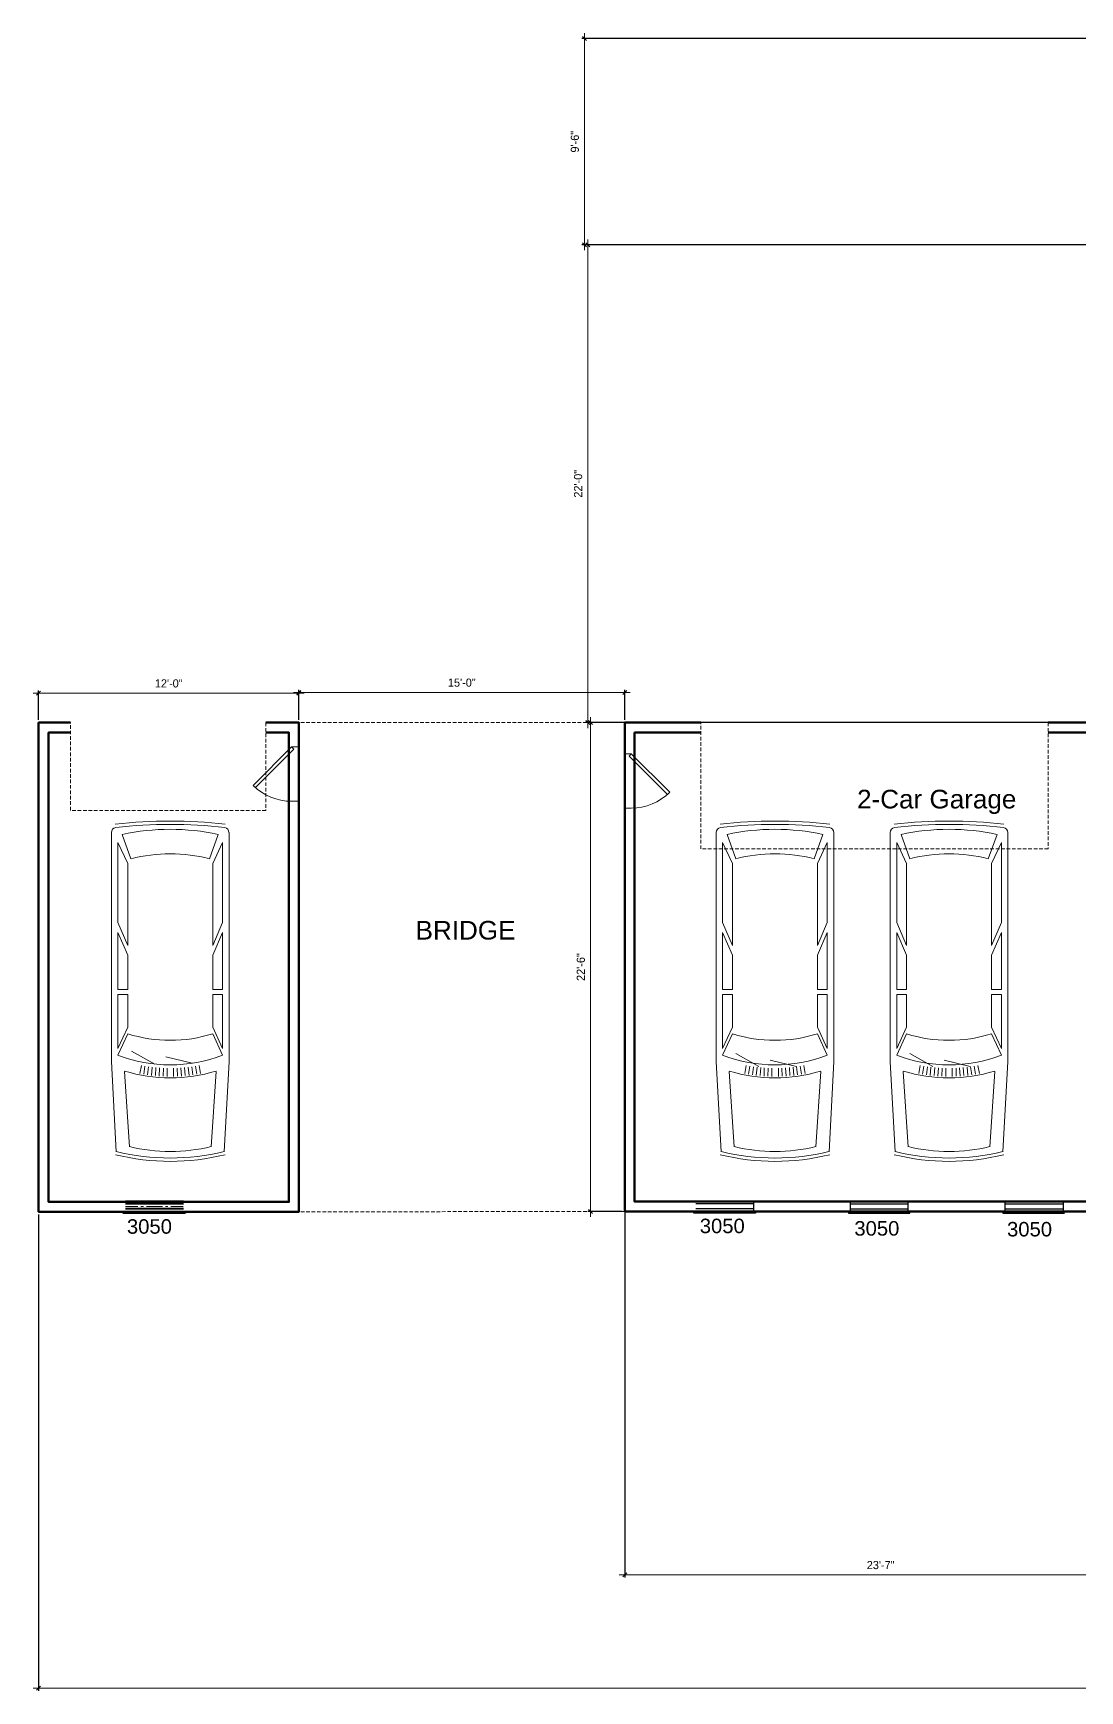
# Model space of a CAD drawing. Extents: x 4834 to 83801, y -13735 to 32221.
# Drawn here: x 13255 to 13834, y -11068 to -10152 of the extents above; entities that cross this region are included whole.
import ezdxf

# ---------------------------------------------------------------- set-up
doc = ezdxf.new("R2010")
doc.units = 0
doc.header["$LTSCALE"] = 8
doc.header["$MEASUREMENT"] = 0
doc.linetypes.add('Hidden (½x)', pattern=[0.1875, 0.125, -0.0625])
doc.layers.get('0').update_dxf_attribs({"lineweight": 9})
doc.layers.get('DefPoints').update_dxf_attribs({"color": 17})
for name, color, linetype, lineweight in [('A-DIM-480', 52, 'Continuous', 18), ('A-WALL', 7, 'Continuous', 40), ('A-Wall-New', 1, 'Continuous', 50), ('A-windoor', 2, 'Continuous', 13), ('Details', 2, 'Continuous', 15), ('door', 43, 'Continuous', 13), ('Furniture', 132, 'Continuous', 5)]:
    doc.layers.add(name, color=color, linetype=linetype, lineweight=lineweight)
doc.layers.add('PDF3_Text', color=7, linetype='Continuous')
doc.styles.add('PDF Arial', font='arial.ttf')
doc.styles.get("Standard").update_dxf_attribs({"font": 'stylu.ttf'})
doc.dimstyles.new('Forum 24', dxfattribs={"dimscale": 24, "dimtxt": 0.1875, "dimasz": 0.09375, "dimexe": 0.0625, "dimexo": 0.0625, "dimgap": 0.125, "dimtad": 1, "dimdec": 4, "dimrnd": 1, "dimzin": 7, "dimdsep": 46, "dimlunit": 4, "dimtxsty": 'Standard', "dimblk": 'OBLIQUE', "dimblk1": 'DIMTICK', "dimblk2": 'OBLIQUE', "dimcen": -0.0625, "dimdle": 0.125, "dimclrd": 256, "dimclre": 256, "dimclrt": 256, "dimadec": 0, "dimazin": 0, "dimtfac": 1, "dimtdec": 4, "dimtmove": 1, "dimatfit": 3, "dimfxl": 0.0625, "dimtvp": 1.2, "dimfrac": 2, "dimtolj": 1, "dimtzin": 7, "dimlwd": 13, "dimarcsym": 0})

# ---------------------------------------------------------------- blocks, each defined once
blk = doc.blocks.new('_Oblique')
at = {"color": 0, "linetype": 'ByBlock', "lineweight": -2}
blk.add_line((-0.5, -0.5), (0.5, 0.5), dxfattribs=at)
blk = doc.blocks.new('*D2468')
at = {"layer": 'A-DIM-480', "lineweight": -2, "transparency": 16777216}
for p, q in [((14703.04, -10713.08), (14703.04, -11068.19)), ((13258.27, -10805.08), (13258.27, -11068.19))]:
    blk.add_line(p, q, dxfattribs=at)
at = {"layer": 'A-DIM-480', "lineweight": 13, "transparency": 16777216}
blk.add_line((13255.27, -11066.69), (14706.04, -11066.69), dxfattribs=at)
at = {"layer": 'DefPoints', "color": 0, "transparency": 16777216}
for p in [(14703.04, -10711.58), (13258.27, -10803.58), (14703.04, -11066.69)]:
    blk.add_point(p, dxfattribs=at)
at = {"layer": 'A-DIM-480', "lineweight": 13, "transparency": 16777216, "xscale": 2.25, "yscale": 2.25, "zscale": 2.25, "rotation": 180}
blk.add_blockref('_Oblique', (13258.27, -11066.69), dxfattribs=at)
at = {"layer": 'A-DIM-480', "lineweight": 13, "transparency": 16777216, "xscale": 2.25, "yscale": 2.25, "zscale": 2.25}
blk.add_blockref('_Oblique', (14703.04, -11066.69), dxfattribs=at)
at = {"layer": 'A-DIM-480', "transparency": 16777216, "insert": (13980.66, -11061.33), "char_height": 4.5, "attachment_point": 5}
blk.add_mtext('\\A1;120\'-5"', dxfattribs=at)
blk = doc.blocks.new('DIMTICK')
for p, q in [((-1, 0), (1, 0)), ((0, 1), (0, -1))]:
    blk.add_line(p, q)
at = {"const_width": 0.141}
blk.add_lwpolyline([(0.71, 0.71), (-0.71, -0.71)], dxfattribs=at)
blk = doc.blocks.new('*D2646')
at = {"layer": 'A-DIM-480', "lineweight": -2, "transparency": 16777216}
for p, q in [((13582.13, -10745.08), (13582.13, -11005.65)), ((13864.98, -10741.71), (13864.98, -11005.65))]:
    blk.add_line(p, q, dxfattribs=at)
at = {"layer": 'A-DIM-480', "lineweight": 13, "transparency": 16777216}
blk.add_line((13867.98, -11004.15), (13579.13, -11004.15), dxfattribs=at)
at = {"layer": 'DefPoints', "color": 0, "transparency": 16777216}
for p in [(13864.98, -10740.21), (13582.13, -10743.58), (13582.13, -11004.15)]:
    blk.add_point(p, dxfattribs=at)
at = {"layer": 'A-DIM-480', "lineweight": 13, "transparency": 16777216, "xscale": 2.25, "yscale": 2.25, "zscale": 2.25, "rotation": 180}
blk.add_blockref('_Oblique', (13582.13, -11004.15), dxfattribs=at)
at = {"layer": 'A-DIM-480', "lineweight": 13, "transparency": 16777216, "xscale": 2.25, "yscale": 2.25, "zscale": 2.25}
blk.add_blockref('_Oblique', (13864.98, -11004.15), dxfattribs=at)
at = {"layer": 'A-DIM-480', "transparency": 16777216, "insert": (13723.56, -10998.73), "char_height": 4.5, "attachment_point": 5}
blk.add_mtext('\\A1;23\'-7"', dxfattribs=at)
blk = doc.blocks.new('*D2647')
at = {"layer": 'A-DIM-480', "lineweight": 13, "transparency": 16777216}
blk.add_line((13563.24, -10806.4), (13563.24, -10530.34), dxfattribs=at)
at = {"layer": 'A-DIM-480', "lineweight": -2, "transparency": 16777216}
for p, q in [((13580.63, -10533.34), (13561.74, -10533.34)), ((13580.61, -10803.4), (13561.74, -10803.4))]:
    blk.add_line(p, q, dxfattribs=at)
at = {"layer": 'DefPoints', "color": 0, "transparency": 16777216}
for p in [(13563.24, -10533.34), (13582.13, -10533.34), (13582.11, -10803.4)]:
    blk.add_point(p, dxfattribs=at)
at = {"layer": 'A-DIM-480', "lineweight": 13, "transparency": 16777216, "xscale": 2.25, "yscale": 2.25, "zscale": 2.25}
for p, rotation in [((13563.24, -10533.34), 90), ((13563.24, -10803.4), 270)]:
    blk.add_blockref('_Oblique', p, dxfattribs=dict(at, rotation=rotation))
at = {"layer": 'A-DIM-480', "transparency": 16777216, "insert": (13557.9, -10668.37), "char_height": 4.5, "attachment_point": 5, "rotation": 90}
blk.add_mtext('\\A1;22\'-6"', dxfattribs=at)
blk = doc.blocks.new('*D2648')
at = {"layer": 'A-DIM-480', "lineweight": 13, "transparency": 16777216}
blk.add_line((13585.13, -10516.66), (13399.11, -10516.66), dxfattribs=at)
at = {"layer": 'A-DIM-480', "lineweight": -2, "transparency": 16777216}
for p, q in [((13402.11, -10531.84), (13402.11, -10515.16)), ((13582.13, -10531.85), (13582.13, -10515.16))]:
    blk.add_line(p, q, dxfattribs=at)
at = {"layer": 'DefPoints', "color": 0, "transparency": 16777216}
for p in [(13402.11, -10516.66), (13402.11, -10533.34), (13582.13, -10533.35)]:
    blk.add_point(p, dxfattribs=at)
at = {"layer": 'A-DIM-480', "lineweight": 13, "transparency": 16777216, "xscale": 2.25, "yscale": 2.25, "zscale": 2.25, "rotation": 180}
blk.add_blockref('_Oblique', (13402.11, -10516.66), dxfattribs=at)
at = {"layer": 'A-DIM-480', "lineweight": 13, "transparency": 16777216, "xscale": 2.25, "yscale": 2.25, "zscale": 2.25}
blk.add_blockref('_Oblique', (13582.13, -10516.66), dxfattribs=at)
at = {"layer": 'A-DIM-480', "transparency": 16777216, "insert": (13492.12, -10511.3), "char_height": 4.5, "attachment_point": 5}
blk.add_mtext('\\A1;15\'-0"', dxfattribs=at)
blk = doc.blocks.new('*D2649')
at = {"layer": 'A-DIM-480', "lineweight": 13, "transparency": 16777216}
blk.add_line((13405.11, -10517.06), (13255.27, -10517.06), dxfattribs=at)
at = {"layer": 'A-DIM-480', "lineweight": -2, "transparency": 16777216}
for p, q in [((13258.27, -10531.84), (13258.27, -10515.56)), ((13402.11, -10531.84), (13402.11, -10515.56))]:
    blk.add_line(p, q, dxfattribs=at)
at = {"layer": 'DefPoints', "color": 0, "transparency": 16777216}
for p in [(13258.27, -10517.06), (13258.27, -10533.34), (13402.11, -10533.34)]:
    blk.add_point(p, dxfattribs=at)
at = {"layer": 'A-DIM-480', "lineweight": 13, "transparency": 16777216, "xscale": 2.25, "yscale": 2.25, "zscale": 2.25, "rotation": 180}
blk.add_blockref('_Oblique', (13258.27, -10517.06), dxfattribs=at)
at = {"layer": 'A-DIM-480', "lineweight": 13, "transparency": 16777216, "xscale": 2.25, "yscale": 2.25, "zscale": 2.25}
blk.add_blockref('_Oblique', (13402.11, -10517.06), dxfattribs=at)
at = {"layer": 'A-DIM-480', "transparency": 16777216, "insert": (13330.19, -10511.72), "char_height": 4.5, "attachment_point": 5}
blk.add_mtext('\\A1;12\'-0"', dxfattribs=at)
blk = doc.blocks.new('*D2657')
at = {"layer": 'A-DIM-480', "lineweight": -2, "transparency": 16777216}
for p, q in [((13863.48, -10269.43), (13560.24, -10269.43)), ((13863.48, -10533.34), (13560.24, -10533.34))]:
    blk.add_line(p, q, dxfattribs=at)
at = {"layer": 'A-DIM-480', "lineweight": 13, "transparency": 16777216}
blk.add_line((13561.74, -10536.34), (13561.74, -10266.43), dxfattribs=at)
at = {"layer": 'DefPoints', "color": 0, "transparency": 16777216}
for p in [(13561.74, -10269.43), (13864.98, -10269.43), (13864.98, -10533.34)]:
    blk.add_point(p, dxfattribs=at)
at = {"layer": 'A-DIM-480', "lineweight": 13, "transparency": 16777216, "xscale": 2.25, "yscale": 2.25, "zscale": 2.25}
for p, rotation in [((13561.74, -10269.43), 90), ((13561.74, -10533.34), 270)]:
    blk.add_blockref('_Oblique', p, dxfattribs=dict(at, rotation=rotation))
at = {"layer": 'A-DIM-480', "transparency": 16777216, "insert": (13556.41, -10401.39), "char_height": 4.5, "attachment_point": 5, "rotation": 90}
blk.add_mtext('\\A1;22\'-0"', dxfattribs=at)
blk = doc.blocks.new('*D2658')
at = {"layer": 'A-DIM-480', "lineweight": 13, "transparency": 16777216}
blk.add_line((13559.93, -10272.41), (13559.93, -10152.5), dxfattribs=at)
at = {"layer": 'A-DIM-480', "lineweight": -2, "transparency": 16777216}
for p, q in [((13965.58, -10155.5), (13558.43, -10155.5)), ((13965.58, -10269.41), (13558.43, -10269.41))]:
    blk.add_line(p, q, dxfattribs=at)
at = {"layer": 'DefPoints', "color": 0, "transparency": 16777216}
for p in [(13559.93, -10155.5), (13967.08, -10155.5), (13967.08, -10269.41)]:
    blk.add_point(p, dxfattribs=at)
at = {"layer": 'A-DIM-480', "lineweight": 13, "transparency": 16777216, "xscale": 2.25, "yscale": 2.25, "zscale": 2.25}
for p, rotation in [((13559.93, -10155.5), 90), ((13559.93, -10269.41), 270)]:
    blk.add_blockref('_Oblique', p, dxfattribs=dict(at, rotation=rotation))
at = {"layer": 'A-DIM-480', "transparency": 16777216, "insert": (13554.59, -10212.45), "char_height": 4.5, "attachment_point": 5, "rotation": 90}
blk.add_mtext('\\A1;9\'-6"', dxfattribs=at)
blk = doc.blocks.new('*U2699')
for p, q in [((-30, 0), (-30, 4)), ((0, 0), (0, 4))]:
    blk.add_line(p, q)
blk.add_lwpolyline([(0, 0), (-21.21, -21.21), (-22.45, -19.98), (-1.24, 1.24)], close=True)
blk.add_arc((0, 0), 30, 180, 225)
blk = doc.blocks.new('*U2698')
for p, q in [((0, 0), (0, -4)), ((-30, 0), (-30, -4))]:
    blk.add_line(p, q)
blk.add_lwpolyline([(0, 0), (-21.21, 21.21), (-22.45, 19.98), (-1.24, -1.24)], close=True)
blk.add_arc((0, 0), 30, 135, 180)

msp = doc.modelspace()

# ---------------------------------------------------------------- linework, layer by layer
at = {"layer": 'A-WALL'}
for p, q in [((13647.63613, -10803.40385), (13582.11107, -10803.40385)), ((13587.63107, -10797.88385), (13647.63613, -10797.88385))]:
    msp.add_line(p, q, dxfattribs=at)
for points in [[(13339.23173, -10804.36385), (13305.23173, -10804.36385), (13305.23173, -10803.40451)], [(13338.2704, -10797.88385), (13306.2704, -10797.88385)], [(13338.2704, -10799.08385), (13306.2704, -10799.08385)], [(13338.2704, -10801.88385), (13306.2704, -10801.88385)], [(13339.23173, -10803.40385), (13339.23173, -10804.36318)]]:
    msp.add_lwpolyline(points, dxfattribs=at)
for points in [[(13313.23173, -10800.84385), (13313.23173, -10800.36318), (13306.27173, -10800.84385)], [(13313.23173, -10800.36318), (13306.27173, -10800.84385), (13306.27173, -10800.36318)], [(13316.2704, -10800.84385), (13316.2704, -10800.36318), (13314.75107, -10800.84385)], [(13316.2704, -10800.36318), (13314.75107, -10800.84385), (13314.75107, -10800.36318)], [(13326.75107, -10800.84385), (13326.75107, -10800.36318), (13317.79107, -10800.84385)], [(13326.75107, -10800.36318), (13317.79107, -10800.84385), (13317.79107, -10800.36318)], [(13329.79173, -10800.84385), (13329.79173, -10800.36318), (13328.27173, -10800.84385)], [(13329.79173, -10800.36318), (13328.27173, -10800.84385), (13328.27173, -10800.36318)], [(13338.2704, -10800.84385), (13338.2704, -10800.36318), (13331.2304, -10800.84385)], [(13338.2704, -10800.36318), (13331.2304, -10800.84385), (13331.2304, -10800.36318)]]:
    msp.add_solid(points, dxfattribs=at)
at = {"layer": 'A-Wall-New'}
for points in [[(13383.8491, -10533.34445), (13402.11107, -10533.34445), (13402.11107, -10803.57718), (13258.2704, -10803.57718), (13258.2704, -10533.34445), (13275.8491, -10533.34445)], [(13383.8491, -10533.34445), (13402.11107, -10533.34445), (13402.11107, -10803.57718), (13258.2704, -10803.57718), (13258.2704, -10533.34445), (13275.8491, -10533.34445)], [(13383.8491, -10538.84445), (13396.61107, -10538.84445), (13396.61107, -10798.07718), (13263.7704, -10798.07718), (13263.7704, -10538.84445), (13275.8491, -10538.84445)], [(13870.48133, -10743.57718), (13870.48133, -10803.38385), (13582.13104, -10803.38385), (13582.13243, -10533.34445), (13624.13229, -10533.34445)], [(13864.98133, -10743.57718), (13864.98133, -10797.88385), (13587.63107, -10797.88385), (13587.6324, -10538.84445), (13624.13229, -10538.84445)], [(13816.13229, -10533.34445), (13864.98133, -10533.34445)], [(13816.13229, -10538.84445), (13864.98133, -10538.84445)]]:
    msp.add_lwpolyline(points, dxfattribs=at)
at = {"layer": 'A-windoor', "lineweight": 25}
for p, q in [((13706.7264, -10797.88385), (13738.7264, -10797.88385)), ((13738.7264, -10803.40385), (13738.7264, -10797.88385)), ((13792.08573, -10797.88385), (13792.08573, -10803.40385)), ((13824.53973, -10803.57718), (13824.53973, -10797.88385))]:
    msp.add_line(p, q, dxfattribs=at)
for points in [[(13654.4064, -10804.36385), (13620.4064, -10804.36385), (13620.4064, -10803.40451)], [(13653.4464, -10803.40385), (13653.4464, -10797.88385), (13621.3664, -10797.88385)], [(13653.4464, -10799.08385), (13621.3664, -10799.08385)], [(13653.4464, -10801.88385), (13621.3664, -10801.88385)], [(13653.44573, -10797.88385), (13706.7264, -10797.88385), (13706.7264, -10803.40385), (13653.44573, -10803.40385)], [(13654.4064, -10803.40385), (13654.4064, -10804.36318)], [(13705.76706, -10803.40385), (13705.76706, -10804.36318)], [(13705.76706, -10804.36385), (13739.76706, -10804.36385), (13739.76706, -10803.40451)], [(13706.7264, -10799.08385), (13738.7264, -10799.08385)], [(13706.7264, -10801.88385), (13738.7264, -10801.88385)], [(13791.1264, -10803.40385), (13791.1264, -10804.36318)], [(13791.1264, -10804.36385), (13825.04706, -10804.36385)], [(13792.08573, -10797.88385), (13824.08573, -10797.88385)], [(13792.08573, -10799.08385), (13824.08573, -10799.08385)], [(13792.08573, -10801.88385), (13824.08573, -10801.88385)], [(13824.53973, -10804.53651), (13824.53973, -10803.57718)]]:
    msp.add_lwpolyline(points, dxfattribs=at)
at = {"layer": 'Details', "linetype": 'Hidden (½x)', "ltscale": 2}
for p, q in [((13582.13243, -10533.34445), (13402.11107, -10533.34445)), ((13582.13135, -10803.40385), (13402.11107, -10803.57718))]:
    msp.add_line(p, q, dxfattribs=at)
for points in [[(13383.8491, -10533.34445), (13383.8491, -10581.81996), (13275.8491, -10581.81996), (13275.8491, -10533.34445)], [(13816.13229, -10533.34445), (13816.13229, -10603.14793), (13624.13229, -10603.14793), (13624.13229, -10533.34445)]]:
    msp.add_lwpolyline(points, dxfattribs=at)
at = {"layer": 'Furniture'}
for points in [[(13298.51173, -10594.04963), (13298.51173, -10720.6103), (13301.23107, -10770.3703)], [(13363.5504, -10594.04963), (13363.5504, -10720.6103), (13360.83107, -10770.36963)], [(13632.64066, -10594.04963), (13632.64066, -10720.6103), (13635.36066, -10770.3703)], [(13697.76133, -10594.04963), (13697.76133, -10720.6103), (13695.04133, -10770.36963)], [(13728.802, -10594.04963), (13728.802, -10720.6103), (13731.52133, -10770.3703)], [(13793.84066, -10594.04963), (13793.84066, -10720.6103), (13791.12066, -10770.36963)], [(13302.11107, -10599.4903), (13302.11107, -10643.8103), (13307.5504, -10656.4503), (13307.5504, -10611.2503), (13302.11107, -10599.48963)], [(13309.31173, -10608.5303), (13304.51173, -10595.0903)], [(13352.75107, -10608.5303), (13357.55107, -10595.0903)], [(13359.95107, -10599.4903), (13359.95107, -10643.8103), (13354.51173, -10656.4503), (13354.51173, -10611.2503), (13359.95107, -10599.48963)], [(13636.24133, -10599.4903), (13636.24133, -10643.8103), (13641.68133, -10656.4503), (13641.68133, -10611.2503), (13636.24133, -10599.48963)], [(13643.522, -10608.5303), (13638.722, -10595.0903)], [(13686.88133, -10608.5303), (13691.68133, -10595.0903)], [(13694.08133, -10643.8103), (13688.72133, -10656.4503), (13688.72133, -10611.2503), (13694.08133, -10599.48963)], [(13694.082, -10599.4903), (13694.082, -10643.8103)], [(13732.40133, -10599.4903), (13732.40133, -10643.8103), (13737.84066, -10656.4503), (13737.84066, -10611.2503), (13732.40133, -10599.48963)], [(13739.60133, -10608.5303), (13734.802, -10595.0903)], [(13783.04133, -10608.5303), (13787.84133, -10595.0903)], [(13790.24133, -10643.8103), (13784.802, -10656.4503), (13784.802, -10611.2503), (13790.24133, -10599.48963)], [(13790.242, -10599.4903), (13790.242, -10643.8103)], [(13307.5504, -10680.8503), (13307.5504, -10661.8903), (13302.11107, -10649.2503), (13302.11107, -10680.8503)], [(13359.95107, -10680.8503), (13359.95107, -10649.2503), (13354.51173, -10661.8903), (13354.51173, -10680.8503)], [(13641.68133, -10680.8503), (13641.68133, -10661.8903), (13636.24133, -10649.2503), (13636.24133, -10680.8503)], [(13694.08133, -10649.2503), (13688.72133, -10661.8903), (13688.72133, -10680.8503)], [(13694.082, -10649.2503), (13694.082, -10680.8503)], [(13737.84066, -10680.8503), (13737.84066, -10661.8903), (13732.40133, -10649.2503), (13732.40133, -10680.8503)], [(13790.24133, -10649.2503), (13784.802, -10661.8903), (13784.802, -10680.8503)], [(13790.242, -10649.2503), (13790.242, -10680.8503)], [(13307.5504, -10680.85097), (13302.11107, -10680.85097)], [(13307.55107, -10701.6503), (13307.55107, -10683.57097), (13302.11107, -10683.57097), (13302.11107, -10713.41097), (13307.5504, -10701.6503)], [(13354.51173, -10680.85097), (13359.95107, -10680.85097)], [(13641.68133, -10680.85097), (13636.24133, -10680.85097)], [(13688.72133, -10680.85097), (13694.08133, -10680.85097)], [(13694.08133, -10683.57097), (13688.72133, -10683.57097), (13688.72133, -10701.6503), (13694.08133, -10713.41097)], [(13694.082, -10683.57097), (13694.082, -10713.41097)], [(13737.84066, -10680.85097), (13732.40133, -10680.85097)], [(13737.84133, -10701.6503), (13737.84133, -10683.57097), (13732.40133, -10683.57097), (13732.40133, -10713.41097), (13737.84066, -10701.6503)], [(13784.802, -10680.85097), (13790.24133, -10680.85097)], [(13790.24133, -10683.57097), (13784.802, -10683.57097), (13784.802, -10701.6503), (13790.24133, -10713.41097)], [(13790.242, -10683.57097), (13790.242, -10713.41097)], [(13322.42131, -10721.96578), (13309.70131, -10714.76645)], [(13315.0704, -10722.6903), (13314.27107, -10727.1703)], [(13343.07302, -10721.51809), (13328.67302, -10717.91876)], [(13346.9904, -10722.6903), (13347.7904, -10727.1703)], [(13656.16133, -10723.32963), (13643.52133, -10716.1303)], [(13649.20133, -10722.6903), (13648.48133, -10727.1703)], [(13676.962, -10723.32963), (13662.48133, -10719.7303)], [(13681.12133, -10722.6903), (13681.92133, -10727.1703)], [(13752.32133, -10723.32963), (13739.60133, -10716.1303)], [(13745.36133, -10722.6903), (13744.56133, -10727.1703)], [(13773.04133, -10723.32963), (13758.64133, -10719.7303)], [(13777.28066, -10722.6903), (13778.08066, -10727.1703)], [(13305.71107, -10726.04963), (13308.4304, -10767.64963)], [(13317.0704, -10723.0903), (13316.4304, -10727.57097)], [(13319.0704, -10723.4103), (13318.5104, -10727.8903)], [(13321.0704, -10723.6503), (13320.6704, -10728.2103)], [(13323.15107, -10723.8903), (13322.83173, -10728.3703)], [(13325.15107, -10724.04963), (13324.91173, -10728.6103)], [(13327.23173, -10724.2103), (13327.07173, -10728.69097)], [(13329.23173, -10724.2903), (13329.23173, -10728.7703)], [(13332.83107, -10724.2903), (13332.83107, -10728.7703)], [(13334.91107, -10724.2103), (13334.9904, -10728.69097)], [(13336.91107, -10724.04963), (13337.1504, -10728.6103)], [(13338.91107, -10723.8903), (13339.31173, -10728.3703)], [(13340.9904, -10723.6503), (13341.39107, -10728.2103)], [(13342.9904, -10723.4103), (13343.55107, -10727.8903)], [(13344.9904, -10723.0903), (13345.63107, -10727.57097)], [(13356.3504, -10726.04963), (13353.63107, -10767.64963)], [(13639.92133, -10726.04963), (13642.56133, -10767.64963)], [(13651.20133, -10723.0903), (13650.56066, -10727.57097)], [(13653.28066, -10723.4103), (13652.72066, -10727.8903)], [(13655.28066, -10723.6503), (13654.80066, -10728.2103)], [(13657.28066, -10723.8903), (13656.96133, -10728.3703)], [(13659.28066, -10724.04963), (13659.12133, -10728.6103)], [(13661.36133, -10724.2103), (13661.20133, -10728.69097)], [(13663.36133, -10724.2903), (13663.36133, -10728.7703)], [(13667.04133, -10724.2903), (13667.04133, -10728.7703)], [(13669.04133, -10724.2103), (13669.12133, -10728.69097)], [(13671.04133, -10724.04963), (13671.28133, -10728.6103)], [(13673.12133, -10723.8903), (13673.44133, -10728.3703)], [(13675.12133, -10723.6503), (13675.60133, -10728.2103)], [(13677.12133, -10723.4103), (13677.68133, -10727.8903)], [(13679.12133, -10723.0903), (13679.84133, -10727.57097)], [(13690.48133, -10726.04963), (13687.76133, -10767.64963)], [(13736.00066, -10726.04963), (13738.72066, -10767.64963)], [(13747.36133, -10723.0903), (13746.72066, -10727.57097)], [(13749.36133, -10723.4103), (13748.80066, -10727.8903)], [(13751.36133, -10723.6503), (13750.96066, -10728.2103)], [(13753.44133, -10723.8903), (13753.122, -10728.3703)], [(13755.44133, -10724.04963), (13755.202, -10728.6103)], [(13757.522, -10724.2103), (13757.362, -10728.69097)], [(13759.522, -10724.2903), (13759.522, -10728.7703)], [(13763.12133, -10724.2903), (13763.12133, -10728.7703)], [(13765.20133, -10724.2103), (13765.28066, -10728.69097)], [(13767.20133, -10724.04963), (13767.44066, -10728.6103)], [(13769.20133, -10723.8903), (13769.602, -10728.3703)], [(13771.28066, -10723.6503), (13771.68133, -10728.2103)], [(13773.28066, -10723.4103), (13773.84133, -10727.8903)], [(13775.28066, -10723.0903), (13775.92133, -10727.57097)], [(13786.64066, -10726.04963), (13783.92133, -10767.64963)]]:
    msp.add_lwpolyline(points, dxfattribs=at)
for points in [[(13359.95107, -10713.41097), (13359.95107, -10683.57097), (13354.51173, -10683.57097), (13354.51173, -10701.6503)], [(13636.24133, -10713.41097), (13641.68133, -10701.6503), (13641.68133, -10683.57097), (13636.24133, -10683.57097)]]:
    msp.add_lwpolyline(points, close=True, dxfattribs=at)
for points in [[(13354.51173, -10705.2503), (13359.95107, -10717.0103, -0.187448152), (13302.11107, -10717.0103), (13307.5504, -10705.2503, 0.153817237), (13354.53373, -10705.23497)], [(13688.72133, -10705.2503), (13694.08133, -10717.0103, -0.187445992), (13636.24133, -10717.0103), (13641.68133, -10705.2503, 0.153815056), (13688.664, -10705.23497)], [(13784.802, -10705.2503), (13790.24133, -10717.0103, -0.187445992), (13732.40133, -10717.0103), (13737.84066, -10705.2503, 0.153817237), (13784.824, -10705.23497)]]:
    msp.add_lwpolyline(points, format="xyb", dxfattribs=at)
for centre, radius, start, end in [((13301.19058, -10594.01071), 2.68019, 96.60284624, 179.9912863), ((13331.03107, -10851.6528), 263.92617, 83.39641338, 96.60358662), ((13331.0314, -10851.63547), 262.0655, 83.39575855, 96.60424145), ((13331.03107, -10720.31814), 128.02784, 78.05115453, 101.94884547), ((13360.79143, -10594.01022), 2.67964, 359.99823616, 83.40763131), ((13635.32143, -10594.0113), 2.68077, 96.59958865, 179.97854903), ((13665.16133, -10851.66435), 263.93772, 83.3965581, 96.6034419), ((13665.16166, -10851.63547), 262.0655, 83.39575855, 96.60424145), ((13665.16066, -10720.31814), 128.02784, 78.05115453, 101.94884547), ((13695.0017, -10594.01022), 2.67964, 359.99823615, 83.40763131), ((13731.48085, -10594.01071), 2.68019, 96.60284623, 179.9912863), ((13761.32133, -10851.6528), 263.92617, 83.39641338, 96.60358662), ((13761.32166, -10851.63547), 262.0655, 83.39575855, 96.60424145), ((13761.32133, -10720.31814), 128.02784, 78.05115453, 101.94884547), ((13791.0817, -10594.01022), 2.67964, 359.99823615, 83.40763131), ((13331.03107, -10693.93347), 88.1235, 75.75126777, 104.24873223), ((13665.16166, -10693.9308), 88.12083, 75.75105104, 104.24894896), ((13761.32133, -10693.93347), 88.1235, 75.75126777, 104.24873223), ((13331.03218, -10644.4127), 85.23776, 252.72847707, 287.27605039), ((13665.16245, -10644.4127), 85.23776, 252.72847703, 287.27605043), ((13761.32245, -10644.4127), 85.23776, 252.72847707, 287.27605039), ((13331.03026, -10674.82343), 95.46678, 256.32078757, 283.68597839), ((13665.16019, -10674.82621), 95.464, 256.32058763, 283.68617842), ((13761.32052, -10674.82343), 95.46678, 256.32078757, 283.68597839), ((13331.03164, -10649.05248), 126.67807, 256.18434052, 283.82070934), ((13331.02996, -10649.06258), 124.82797, 256.18397175, 283.82243366), ((13665.16224, -10649.04973), 126.68082, 256.1844913, 283.82055851), ((13665.16056, -10649.05983), 124.83072, 256.18412472, 283.82228063), ((13761.32224, -10649.04973), 126.68082, 256.18449134, 283.82055847), ((13761.32022, -10649.06258), 124.82797, 256.18397175, 283.82243366)]:
    msp.add_arc(centre, radius, start, end, dxfattribs=at)

# ---------------------------------------------------------------- block references
at = {"layer": 'door', "lineweight": 20, "rotation": 89.99999999999999}
for name, p in [('*U2698', (13398.05136, -10546.81726)), ('*U2699', (13585.78722, -10550.557))]:
    msp.add_blockref(name, p, dxfattribs=at)

# ---------------------------------------------------------------- texts
at = {"layer": 'A-WALL', "attachment_point": 7, "style": 'PDF Arial'}
for s, insert, char_height in [('2-Car Garage', (13710.51296, -10583.86276), 10.3078125), ('3050', (13307.09768, -10815.7907), 8)]:
    msp.add_mtext(s, dxfattribs=dict(at, insert=insert, char_height=char_height))
at = {"layer": 'A-windoor', "lineweight": 25, "char_height": 8, "attachment_point": 7, "style": 'PDF Arial'}
for insert in [(13623.61384, -10815.48664), (13709.02337, -10816.83869), (13793.39324, -10817.29946)]:
    msp.add_mtext('3050', dxfattribs=dict(at, insert=insert))
at = {"layer": 'PDF3_Text', "lineweight": 0, "insert": (13466.58421, -10653.33911), "char_height": 10.307812, "attachment_point": 7, "style": 'PDF Arial'}
msp.add_mtext('BRIDGE', dxfattribs=at)

# ---------------------------------------------------------------- dimensions: what is measured, and where the dimension line sits
at = {"layer": 'A-DIM-480'}
for base, p1, p2, picture, middle in [((13559.92593, -10155.49785), (13967.08221, -10269.40518), (13967.08221, -10155.49785), '*D2658', (13554.59192, -10212.45151)), ((13561.7378, -10269.42839), (13864.98133, -10533.34445), (13864.98133, -10269.42839), '*D2657', (13556.40709, -10401.38642)), ((13563.2378, -10533.34445), (13582.11107, -10803.40385), (13582.13243, -10533.34445), '*D2647', (13557.9038, -10668.37415))]:
    dim = msp.add_linear_dim(base=base, p1=p1, p2=p2, angle=90, dimstyle='Forum 24', dxfattribs=at)
    dim.commit()
    dim.dimension.update_dxf_attribs({"geometry": picture, "text_midpoint": middle})
for base, p1, p2, picture, middle in [((13258.2704, -10517.05501), (13402.11107, -10533.34445), (13258.2704, -10533.34445), '*D2649', (13330.19073, -10511.7243)), ((13402.11107, -10516.66244), (13582.13243, -10533.34537), (13402.11107, -10533.34445), '*D2648', (13492.12175, -10511.29879)), ((14703.04133, -11066.69438), (13258.2704, -10803.57718), (14703.04133, -10711.57718), '*D2468', (13980.65586, -11061.33073)), ((13582.13135, -11004.14547), (13864.98133, -10740.21064), (13582.13135, -10743.57568), '*D2646', (13723.55634, -10998.73405))]:
    dim = msp.add_linear_dim(base=base, p1=p1, p2=p2, dimstyle='Forum 24', dxfattribs=at)
    dim.commit()
    dim.dimension.update_dxf_attribs({"geometry": picture, "text_midpoint": middle})

doc.saveas('drawing.dxf')
